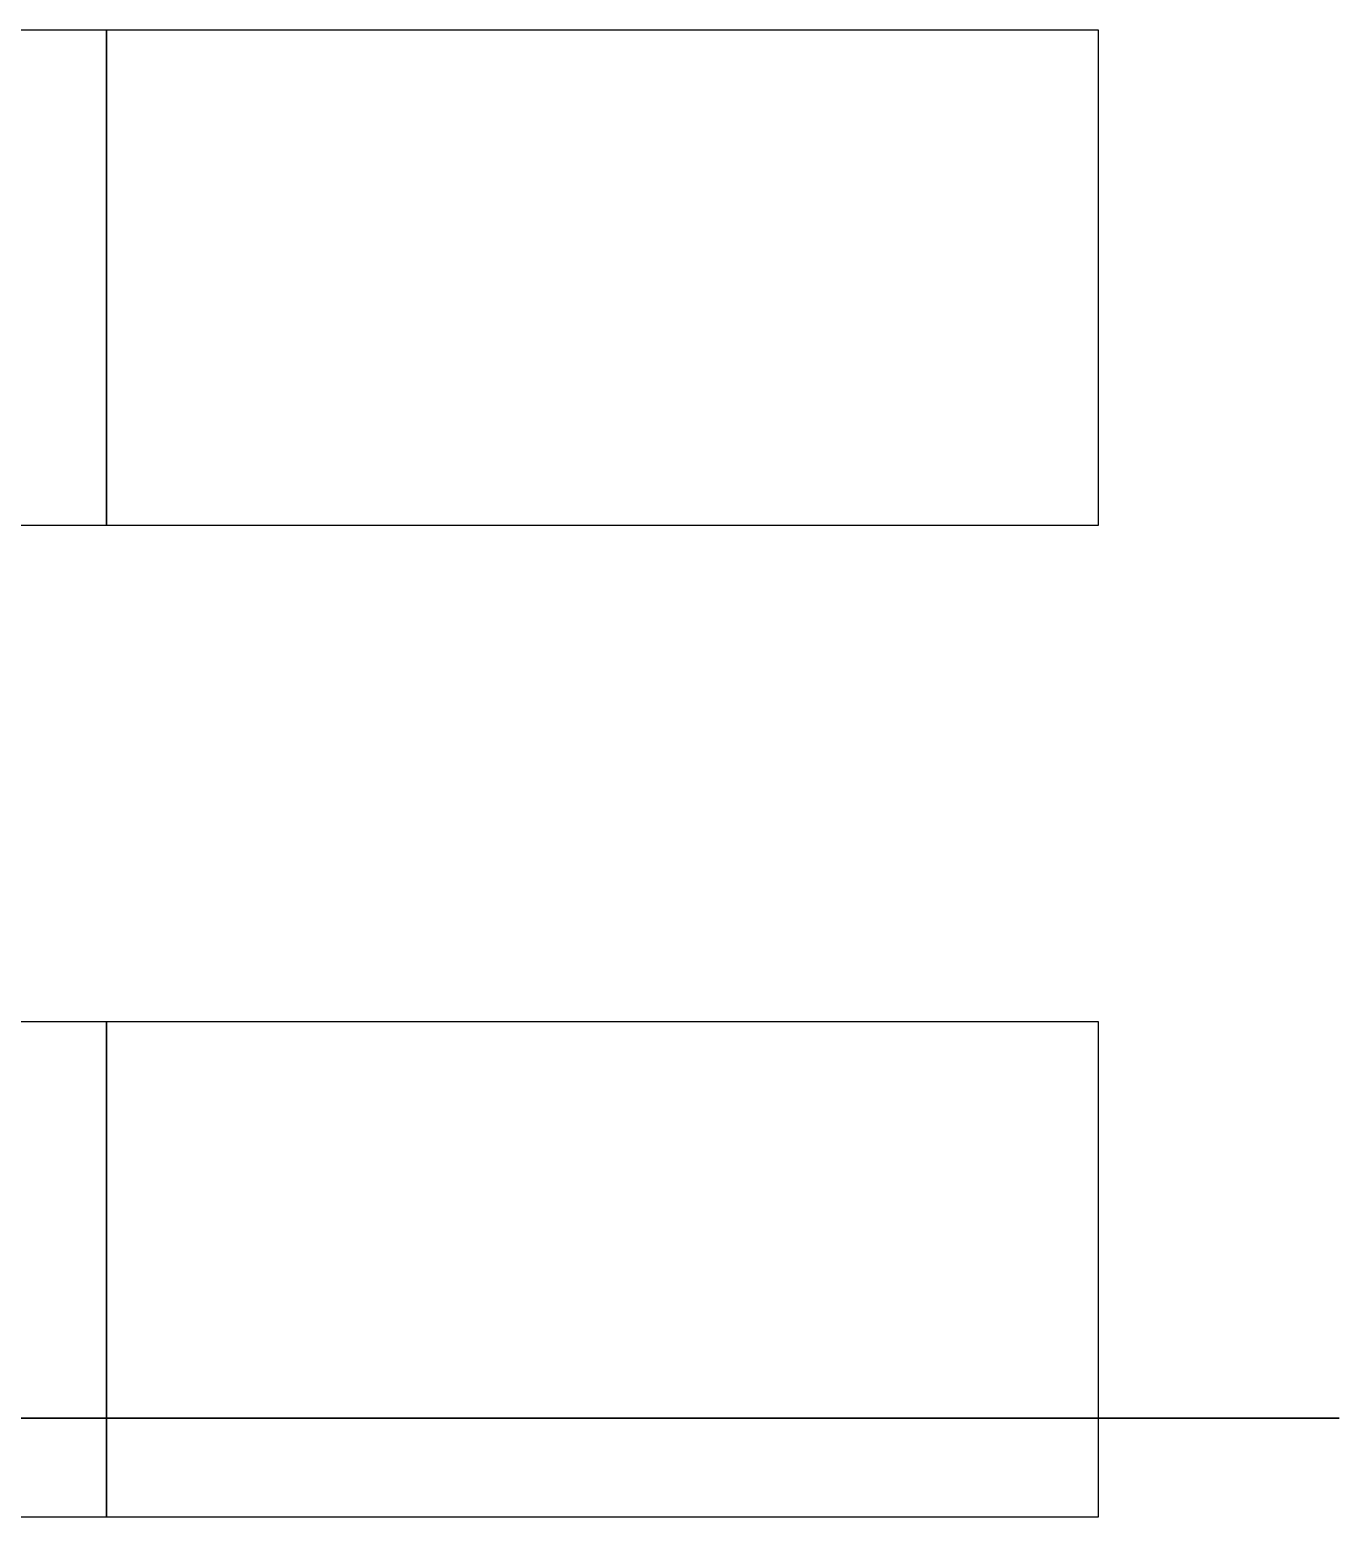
# Model space of a CAD drawing. Header units: millimetres. Extents: x -127141 to 682685, y -1234500 to 49778.
# Drawn here: x 531819 to 597851, y -200000 to -125000 of the extents above; entities that cross this region are included whole.
import ezdxf

# ---------------------------------------------------------------- set-up
doc = ezdxf.new("R2010")
doc.units = ezdxf.units.MM
doc.header["$MEASUREMENT"] = 0
doc.layers.add('A-TUONG', color=7, linetype='Continuous', lineweight=35)
doc.layers.add('LUOI GIONG', color=160, linetype='Continuous', plot=False)

msp = doc.modelspace()

# ---------------------------------------------------------------- linework, layer by layer
at = {"layer": 'A-TUONG'}
msp.add_lwpolyline([(435697.5, -195000), (597851, -195000)], dxfattribs=at)
at = {"layer": 'LUOI GIONG'}
for points in [[(485697.5, -125000), (535697.5, -125000), (535697.5, -150000), (485697.5, -150000)], [(535697.5, -125000), (585697.5, -125000), (585697.5, -150000), (535697.5, -150000)], [(485697.5, -175000), (535697.5, -175000), (535697.5, -200000), (485697.5, -200000)], [(535697.5, -175000), (585697.5, -175000), (585697.5, -200000), (535697.5, -200000)]]:
    msp.add_lwpolyline(points, close=True, dxfattribs=at)

doc.saveas('drawing.dxf')
